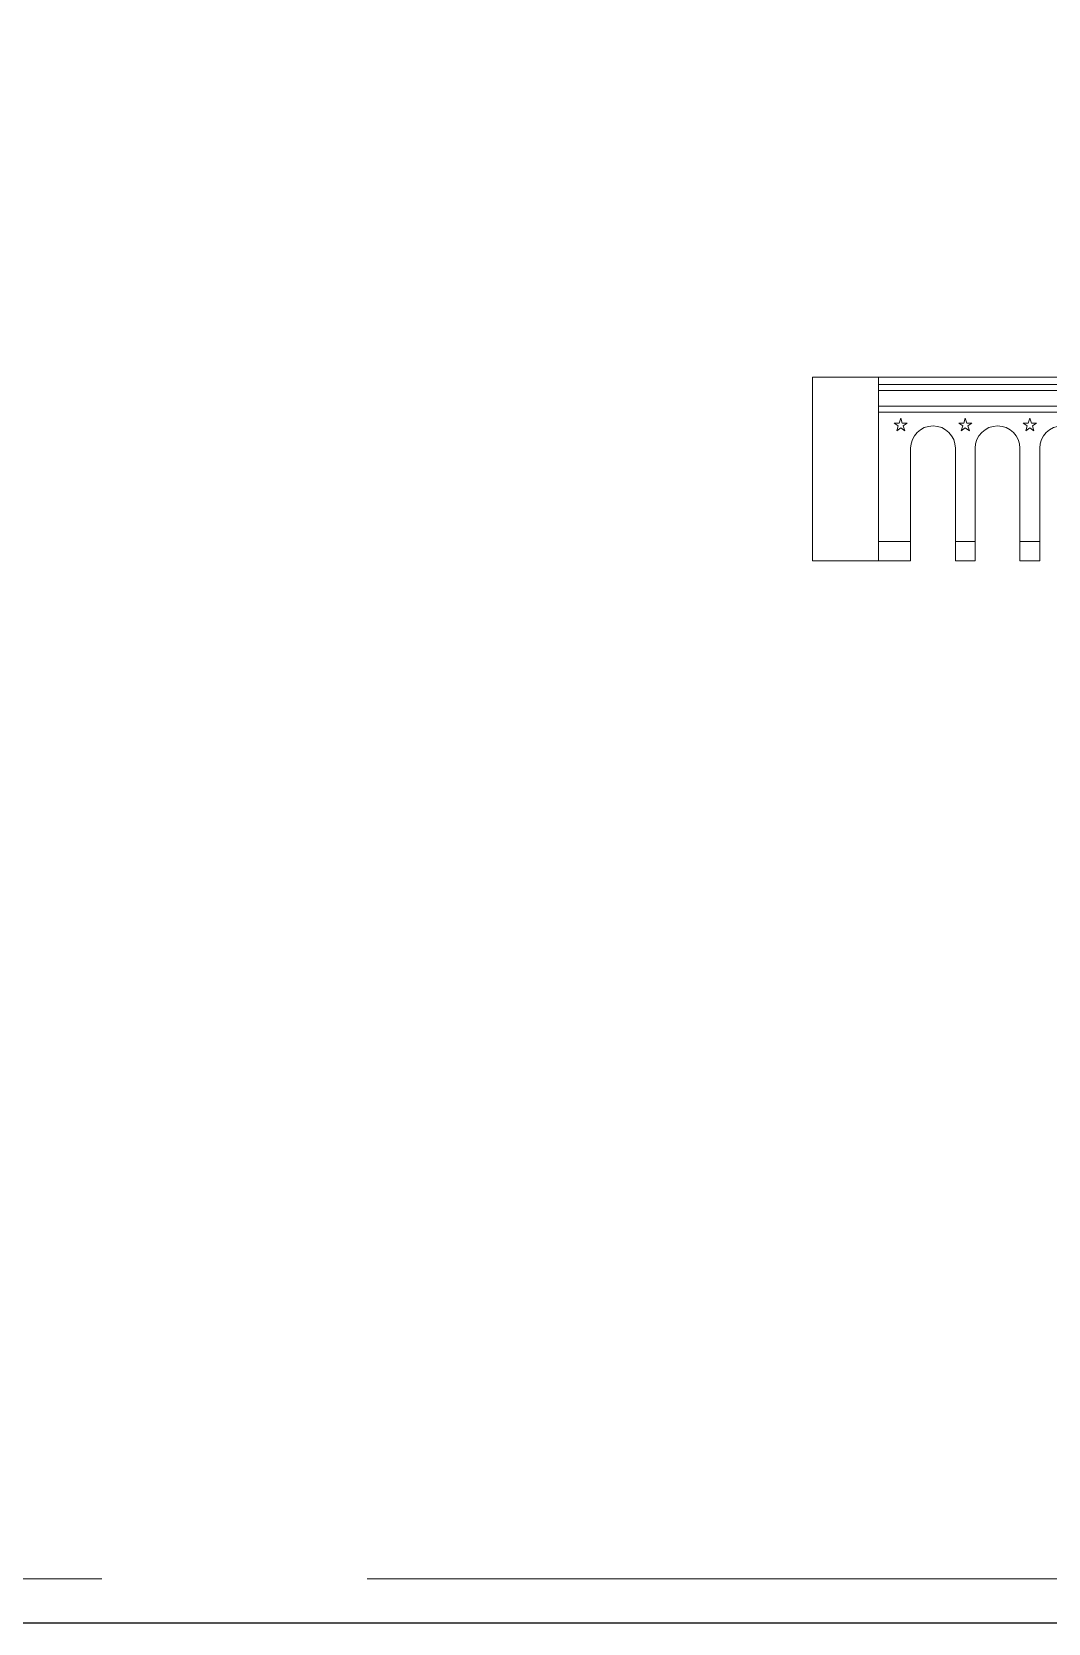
# Model space of a CAD drawing. Header units: inches. Extents: x -1530 to 385, y -443 to 699.
# Drawn here: x 185.79 to 191.54, y 49.57 to 58.57 of the extents above; entities that cross this region are included whole.
import ezdxf

# ---------------------------------------------------------------- set-up
doc = ezdxf.new("R2010")
doc.units = ezdxf.units.IN
doc.header["$LTSCALE"] = 0.5
doc.header["$MEASUREMENT"] = 0
doc.linetypes.add('ACAD_ISO02W100', pattern=[15, 12, -3])
doc.layers.add('01Table', color=1, linetype='Continuous')
for name, color, linetype, lineweight in [('02Material Outline', 3, 'Continuous', 0), ('03Cut', 5, 'Continuous', 0), ('04Score', 2, 'Continuous', 0), ('05Extra1', 6, 'Continuous', 0)]:
    doc.layers.add(name, color=color, linetype=linetype, lineweight=lineweight)

msp = doc.modelspace()

# ---------------------------------------------------------------- linework, layer by layer
at = {"layer": '01Table'}
msp.add_lwpolyline([(170.9403, 67.5717), (202.9403, 67.5717), (202.9403, 49.5717), (170.9403, 49.5717)], close=True, dxfattribs=at)
at = {"layer": '02Material Outline', "linetype": 'ACAD_ISO02W100'}
msp.add_lwpolyline([(171.1903, 67.3217), (201.1903, 67.3217), (201.1903, 49.8217), (171.1903, 49.8217)], close=True, dxfattribs=at)
at = {"layer": '03Cut'}
for p, q in [((190.2075, 56.6179), (190.2075, 55.5805)), ((190.2075, 56.6179), (194.9911, 56.6179)), ((190.5817, 56.6179), (190.5817, 55.5805)), ((190.7628, 56.2164), (190.7628, 55.5805)), ((191.016, 56.2164), (191.016, 55.5805)), ((191.1276, 56.2164), (191.1276, 55.5805)), ((191.3808, 56.2164), (191.3808, 55.5805)), ((191.4924, 56.2164), (191.4924, 55.5805)), ((190.7628, 55.5805), (190.5817, 55.5805)), ((191.1276, 55.5805), (191.016, 55.5805)), ((191.4924, 55.5805), (191.3808, 55.5805))]:
    msp.add_line(p, q, dxfattribs=at)
for centre in [(190.8894, 56.2164), (191.2542, 56.2164), (191.619, 56.2164)]:
    msp.add_arc(centre, 0.1266, 0, 180, dxfattribs=at)
at = {"layer": '04Score'}
for p, q in [((193.2718, 56.5771), (190.5817, 56.5771)), ((193.2718, 56.5436), (190.5817, 56.5436)), ((193.2718, 56.4541), (190.5817, 56.4541)), ((193.2718, 56.4205), (190.5817, 56.4205)), ((190.5817, 55.6886), (190.7628, 55.6886)), ((191.016, 55.6886), (191.1276, 55.6886)), ((191.3808, 55.6886), (191.4924, 55.6886))]:
    msp.add_line(p, q, dxfattribs=at)
for points in [[(190.707, 56.3859), (190.7158, 56.359), (190.744, 56.359), (190.7212, 56.3424), (190.7299, 56.3155), (190.707, 56.3321), (190.6842, 56.3155), (190.6929, 56.3424), (190.67, 56.359), (190.6983, 56.359)], [(191.0718, 56.3859), (191.0631, 56.359), (191.0348, 56.359), (191.0577, 56.3424), (191.049, 56.3155), (191.0718, 56.3321), (191.0947, 56.3155), (191.086, 56.3424), (191.1088, 56.359), (191.0806, 56.359)], [(191.4366, 56.3859), (191.4279, 56.359), (191.3996, 56.359), (191.4225, 56.3424), (191.4138, 56.3155), (191.4366, 56.3321), (191.4595, 56.3155), (191.4508, 56.3424), (191.4736, 56.359), (191.4454, 56.359)]]:
    msp.add_lwpolyline(points, close=True, dxfattribs=at)
at = {"layer": '05Extra1'}
msp.add_line((190.2075, 55.5805), (190.5817, 55.5805), dxfattribs=at)

doc.saveas('drawing.dxf')
